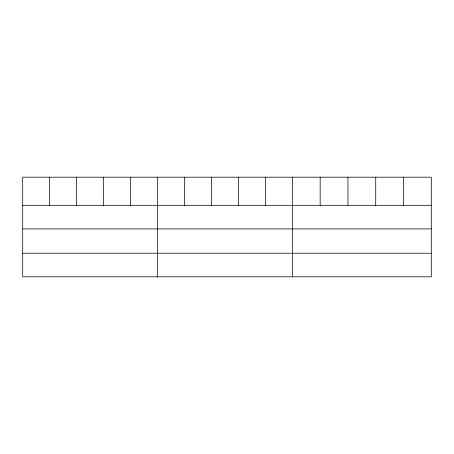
<?xml version="1.0" encoding="UTF-8"?>
<svg xmlns="http://www.w3.org/2000/svg" width="454" height="454" viewBox="0 0 454 454"><rect width="100%" height="100%" fill="white"/><g stroke="black" fill="none" stroke-linecap="round" stroke-linejoin="round"><path stroke-width="0.68" d="M431.3 228.901L431.3 177.185L22.7 177.185L22.7 276.815L431.3 276.815L431.3 228.901L22.7 228.901M22.7 205.299L431.3 205.299M22.7 253.219L431.3 253.219M403.515 177.185L403.515 205.299M375.73 177.185L375.73 205.299M347.946 177.185L347.946 205.299M320.161 177.185L320.161 205.299M292.376 177.185L292.376 276.815M265.408 177.185L265.408 205.299M238.441 177.185L238.441 205.299M211.473 177.185L211.473 205.299M184.506 177.185L184.506 205.299M157.538 177.185L157.538 276.815M130.57 177.185L130.57 205.299M103.603 177.185L103.603 205.299M76.635 177.185L76.635 205.299M49.668 177.185L49.668 205.299"/></g></svg>
